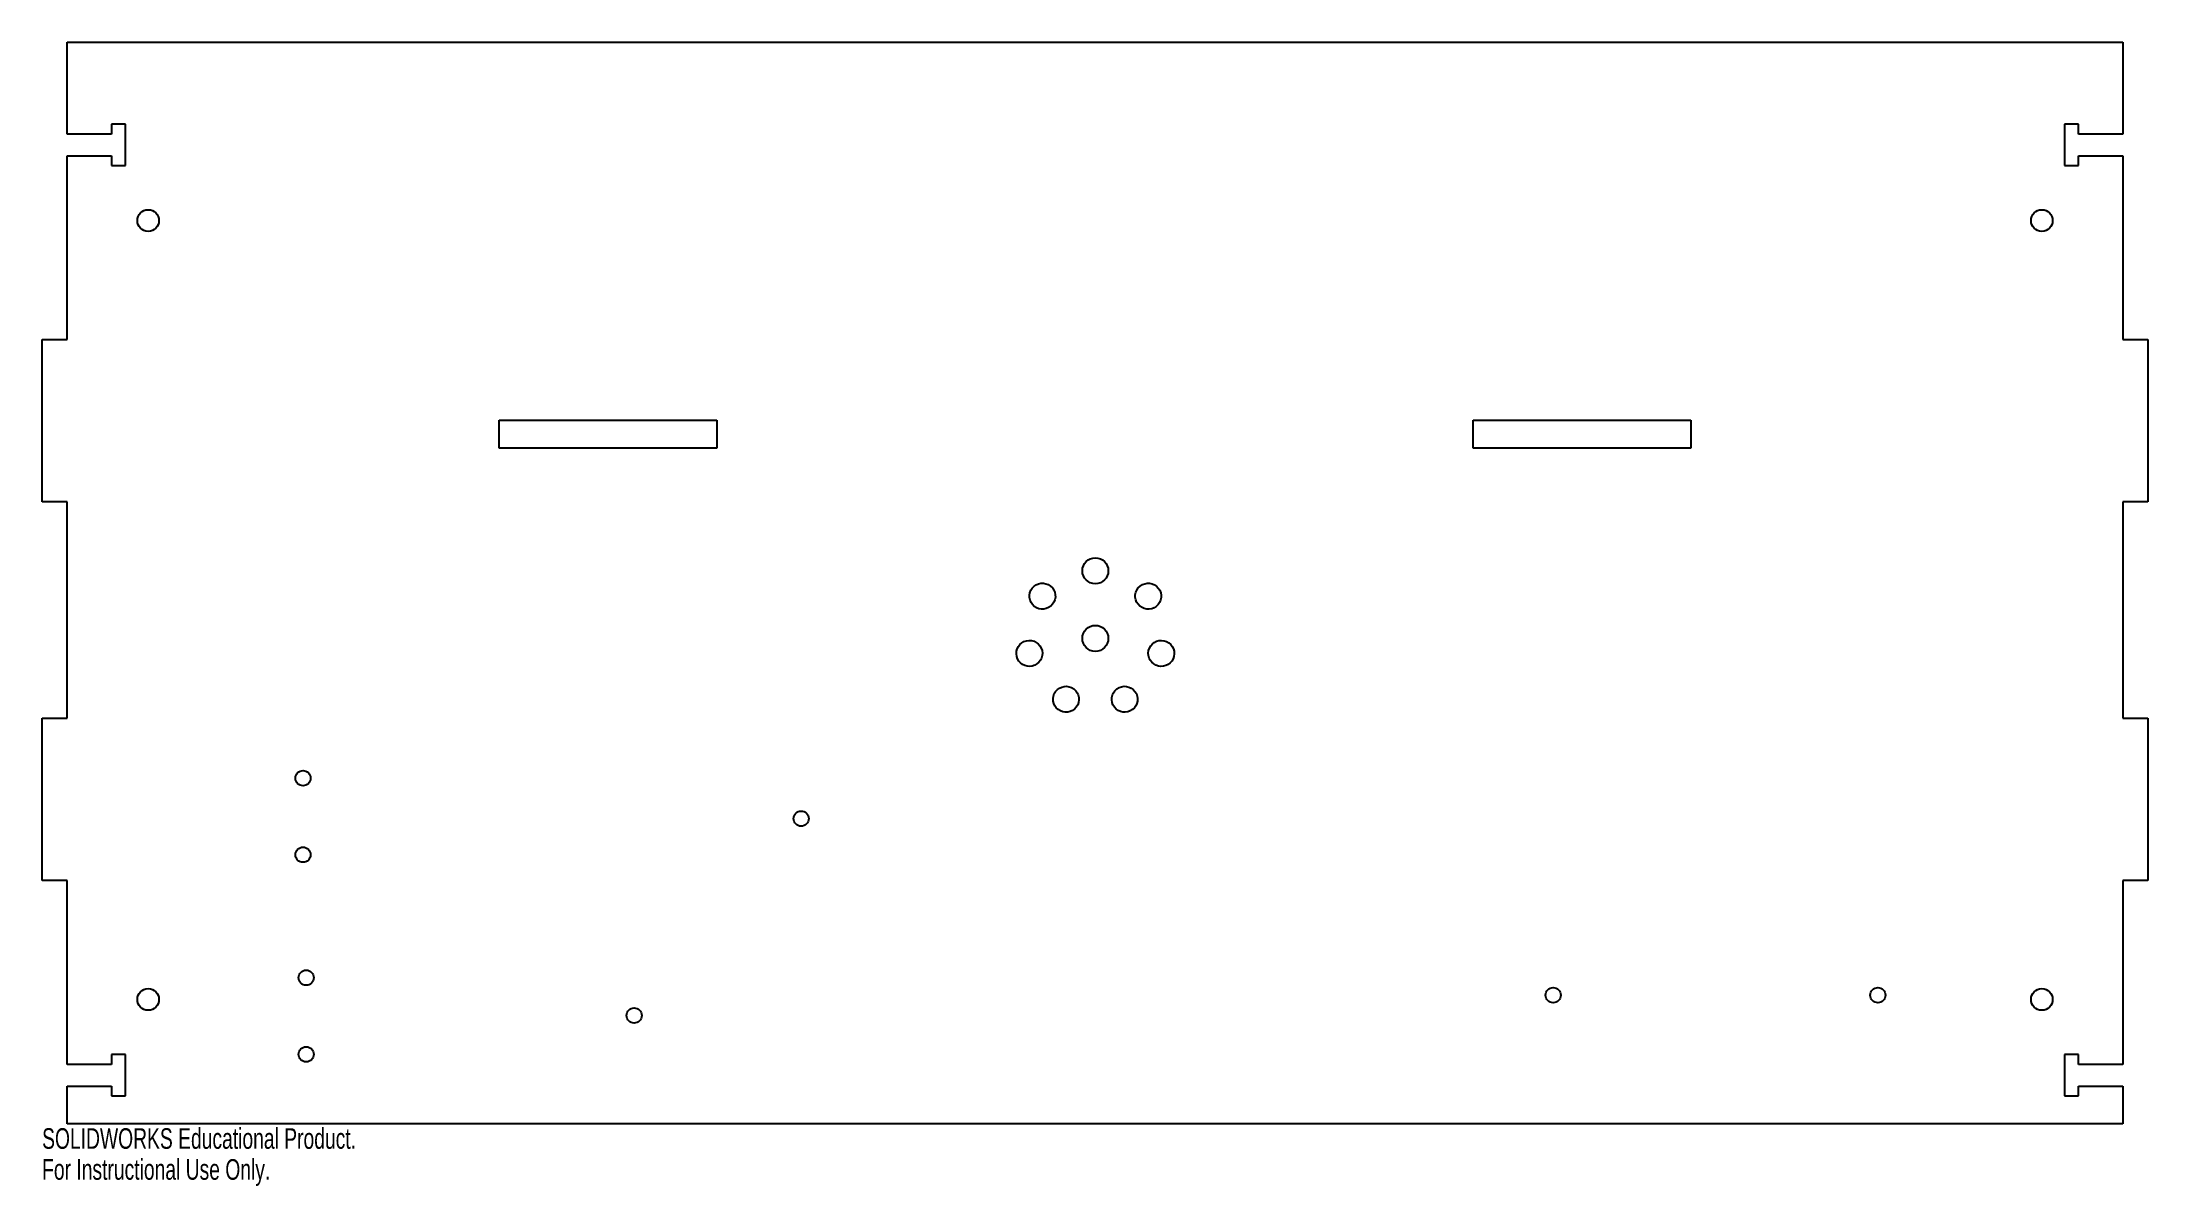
# Model space of a CAD drawing. Header units: inches. Extents: x -9.7 to 9.7, y -5.3 to 5.2.
import ezdxf

# ---------------------------------------------------------------- set-up
doc = ezdxf.new("R2010")
doc.units = ezdxf.units.IN
doc.header["$MEASUREMENT"] = 0
doc.styles.add('SLDTEXTSTYLE0', font='TXT', dxfattribs={"width": 0.7})

msp = doc.modelspace()

# ---------------------------------------------------------------- linework, layer by layer
at = {"color": 7, "linetype": 'Continuous', "lineweight": 25}
for p, q in [((-9.5, 4.4), (-9.5, 5.25)), ((-9.5, 5.25), (9.5, 5.25)), ((9.5, 5.25), (9.5, 4.4)), ((-8.96, 4.49), (-9.09, 4.49)), ((-9.09, 4.49), (-9.09, 4.4)), ((-8.96, 4.11), (-8.96, 4.49)), ((9.09, 4.49), (8.96, 4.49)), ((8.96, 4.49), (8.96, 4.11)), ((9.09, 4.4), (9.09, 4.49)), ((-9.09, 4.4), (-9.5, 4.4)), ((9.5, 4.4), (9.09, 4.4)), ((-9.5, 2.5), (-9.5, 4.2)), ((-9.5, 4.2), (-9.09, 4.2)), ((-9.09, 4.2), (-9.09, 4.11)), ((-9.09, 4.11), (-8.96, 4.11)), ((8.96, 4.11), (9.09, 4.11)), ((9.09, 4.11), (9.09, 4.2)), ((9.09, 4.2), (9.5, 4.2)), ((9.5, 4.2), (9.5, 2.5)), ((-9.73, 1), (-9.73, 2.5)), ((-9.73, 2.5), (-9.5, 2.5)), ((9.5, 2.5), (9.73, 2.5)), ((9.73, 2.5), (9.73, 1)), ((-5.505, 1.495), (-5.505, 1.755)), ((-5.505, 1.755), (-3.495, 1.755)), ((-3.495, 1.755), (-3.495, 1.495)), ((3.495, 1.495), (3.495, 1.755)), ((3.495, 1.755), (5.505, 1.755)), ((5.505, 1.755), (5.505, 1.495)), ((-3.495, 1.495), (-5.505, 1.495)), ((5.505, 1.495), (3.495, 1.495)), ((-9.5, 1), (-9.73, 1)), ((-9.5, -1), (-9.5, 1)), ((9.73, 1), (9.5, 1)), ((9.5, 1), (9.5, -1)), ((-9.73, -2.5), (-9.73, -1)), ((-9.73, -1), (-9.5, -1)), ((9.5, -1), (9.73, -1)), ((9.73, -1), (9.73, -2.5)), ((-9.5, -2.5), (-9.73, -2.5)), ((-9.5, -4.2), (-9.5, -2.5)), ((9.73, -2.5), (9.5, -2.5)), ((9.5, -2.5), (9.5, -4.2)), ((-9.09, -4.2), (-9.5, -4.2)), ((-8.96, -4.11), (-9.09, -4.11)), ((-9.09, -4.11), (-9.09, -4.2)), ((-8.96, -4.49), (-8.96, -4.11)), ((9.09, -4.11), (8.96, -4.11)), ((8.96, -4.11), (8.96, -4.49)), ((9.09, -4.2), (9.09, -4.11)), ((9.5, -4.2), (9.09, -4.2)), ((-9.5, -4.75), (-9.5, -4.4)), ((-9.5, -4.4), (-9.09, -4.4)), ((-9.09, -4.4), (-9.09, -4.49)), ((9.09, -4.49), (9.09, -4.4)), ((9.09, -4.4), (9.5, -4.4)), ((9.5, -4.4), (9.5, -4.75)), ((-9.09, -4.49), (-8.96, -4.49)), ((8.96, -4.49), (9.09, -4.49)), ((9.5, -4.75), (-9.5, -4.75))]:
    msp.add_line(p, q, dxfattribs=at)
for centre, radius in [((-8.75, 3.6), 0.1), ((8.75, 3.6), 0.1), ((-7.319, -1.554), 0.07), ((-2.716, -1.928), 0.07), ((-7.319, -2.262), 0.07), ((-8.75, -3.6), 0.1), ((-7.29, -3.399), 0.07), ((4.234, -3.56), 0.07), ((7.235, -3.56), 0.07), ((8.75, -3.6), 0.1), ((-4.259, -3.748), 0.07), ((-7.29, -4.107), 0.07)]:
    msp.add_circle(centre, radius, dxfattribs=at)
for points, knots in [([(-0.117, 0.363), (-0.117, 0.43), (-0.063, 0.483), (0.003, 0.483), (0.069, 0.483), (0.123, 0.43), (0.123, 0.363)], [2, 2, 2, 2, 3, 3, 3, 4, 4, 4, 4]), ([(-0.561, 0.034), (-0.612, 0.075), (-0.621, 0.151), (-0.58, 0.203), (-0.538, 0.255), (-0.463, 0.263), (-0.411, 0.222)], [2, 2, 2, 2, 3, 3, 3, 4, 4, 4, 4]), ([(-0.411, 0.222), (-0.359, 0.18), (-0.351, 0.105), (-0.392, 0.053), (-0.433, 0.001), (-0.509, -0.007), (-0.561, 0.034)], [0, 0, 0, 0, 1, 1, 1, 2, 2, 2, 2]), ([(0.123, 0.363), (0.123, 0.297), (0.069, 0.243), (0.003, 0.243), (-0.063, 0.243), (-0.117, 0.297), (-0.117, 0.363)], [0, 0, 0, 0, 1, 1, 1, 2, 2, 2, 2]), ([(0.566, 0.034), (0.515, -0.007), (0.439, 0.001), (0.398, 0.053), (0.356, 0.105), (0.365, 0.18), (0.417, 0.222)], [0, 0, 0, 0, 1, 1, 1, 2, 2, 2, 2]), ([(0.417, 0.222), (0.469, 0.263), (0.544, 0.255), (0.585, 0.203), (0.627, 0.151), (0.618, 0.075), (0.566, 0.034)], [2, 2, 2, 2, 3, 3, 3, 4, 4, 4, 4]), ([(-0.117, -0.262), (-0.117, -0.195), (-0.063, -0.142), (0.003, -0.142), (0.069, -0.142), (0.123, -0.195), (0.123, -0.262)], [2, 2, 2, 2, 3, 3, 3, 4, 4, 4, 4]), ([(-0.58, -0.518), (-0.644, -0.533), (-0.709, -0.492), (-0.723, -0.428), (-0.738, -0.363), (-0.698, -0.299), (-0.633, -0.284)], [2, 2, 2, 2, 3, 3, 3, 4, 4, 4, 4]), ([(-0.633, -0.284), (-0.569, -0.269), (-0.504, -0.31), (-0.489, -0.374), (-0.475, -0.439), (-0.515, -0.503), (-0.58, -0.518)], [0, 0, 0, 0, 1, 1, 1, 2, 2, 2, 2]), ([(0.123, -0.262), (0.123, -0.328), (0.069, -0.382), (0.003, -0.382), (-0.063, -0.382), (-0.117, -0.328), (-0.117, -0.262)], [0, 0, 0, 0, 1, 1, 1, 2, 2, 2, 2]), ([(0.586, -0.518), (0.521, -0.503), (0.481, -0.439), (0.495, -0.374), (0.51, -0.31), (0.574, -0.269), (0.639, -0.284)], [0, 0, 0, 0, 1, 1, 1, 2, 2, 2, 2]), ([(0.639, -0.284), (0.704, -0.299), (0.744, -0.363), (0.729, -0.428), (0.714, -0.492), (0.65, -0.533), (0.586, -0.518)], [2, 2, 2, 2, 3, 3, 3, 4, 4, 4, 4]), ([(-0.16, -0.877), (-0.189, -0.937), (-0.261, -0.962), (-0.32, -0.933), (-0.38, -0.904), (-0.405, -0.833), (-0.376, -0.773)], [2, 2, 2, 2, 3, 3, 3, 4, 4, 4, 4]), ([(-0.376, -0.773), (-0.348, -0.713), (-0.276, -0.688), (-0.216, -0.717), (-0.157, -0.746), (-0.131, -0.817), (-0.16, -0.877)], [0, 0, 0, 0, 1, 1, 1, 2, 2, 2, 2]), ([(0.166, -0.877), (0.137, -0.817), (0.162, -0.746), (0.222, -0.717), (0.282, -0.688), (0.353, -0.713), (0.382, -0.773)], [0, 0, 0, 0, 1, 1, 1, 2, 2, 2, 2]), ([(0.382, -0.773), (0.411, -0.833), (0.386, -0.904), (0.326, -0.933), (0.266, -0.962), (0.195, -0.937), (0.166, -0.877)], [2, 2, 2, 2, 3, 3, 3, 4, 4, 4, 4])]:
    msp.add_open_spline(points, degree=3, knots=knots, dxfattribs=at)

# ---------------------------------------------------------------- texts
at = {"color": 7, "linetype": 'Continuous', "char_height": 0.1903, "attachment_point": 1, "style": 'SLDTEXTSTYLE0'}
for s, insert in [('SOLIDWORKS Educational Product.', (-9.73, -4.79)), ('For Instructional Use Only.', (-9.73, -5.076))]:
    msp.add_mtext(s, dxfattribs=dict(at, insert=insert))

doc.saveas('drawing.dxf')
